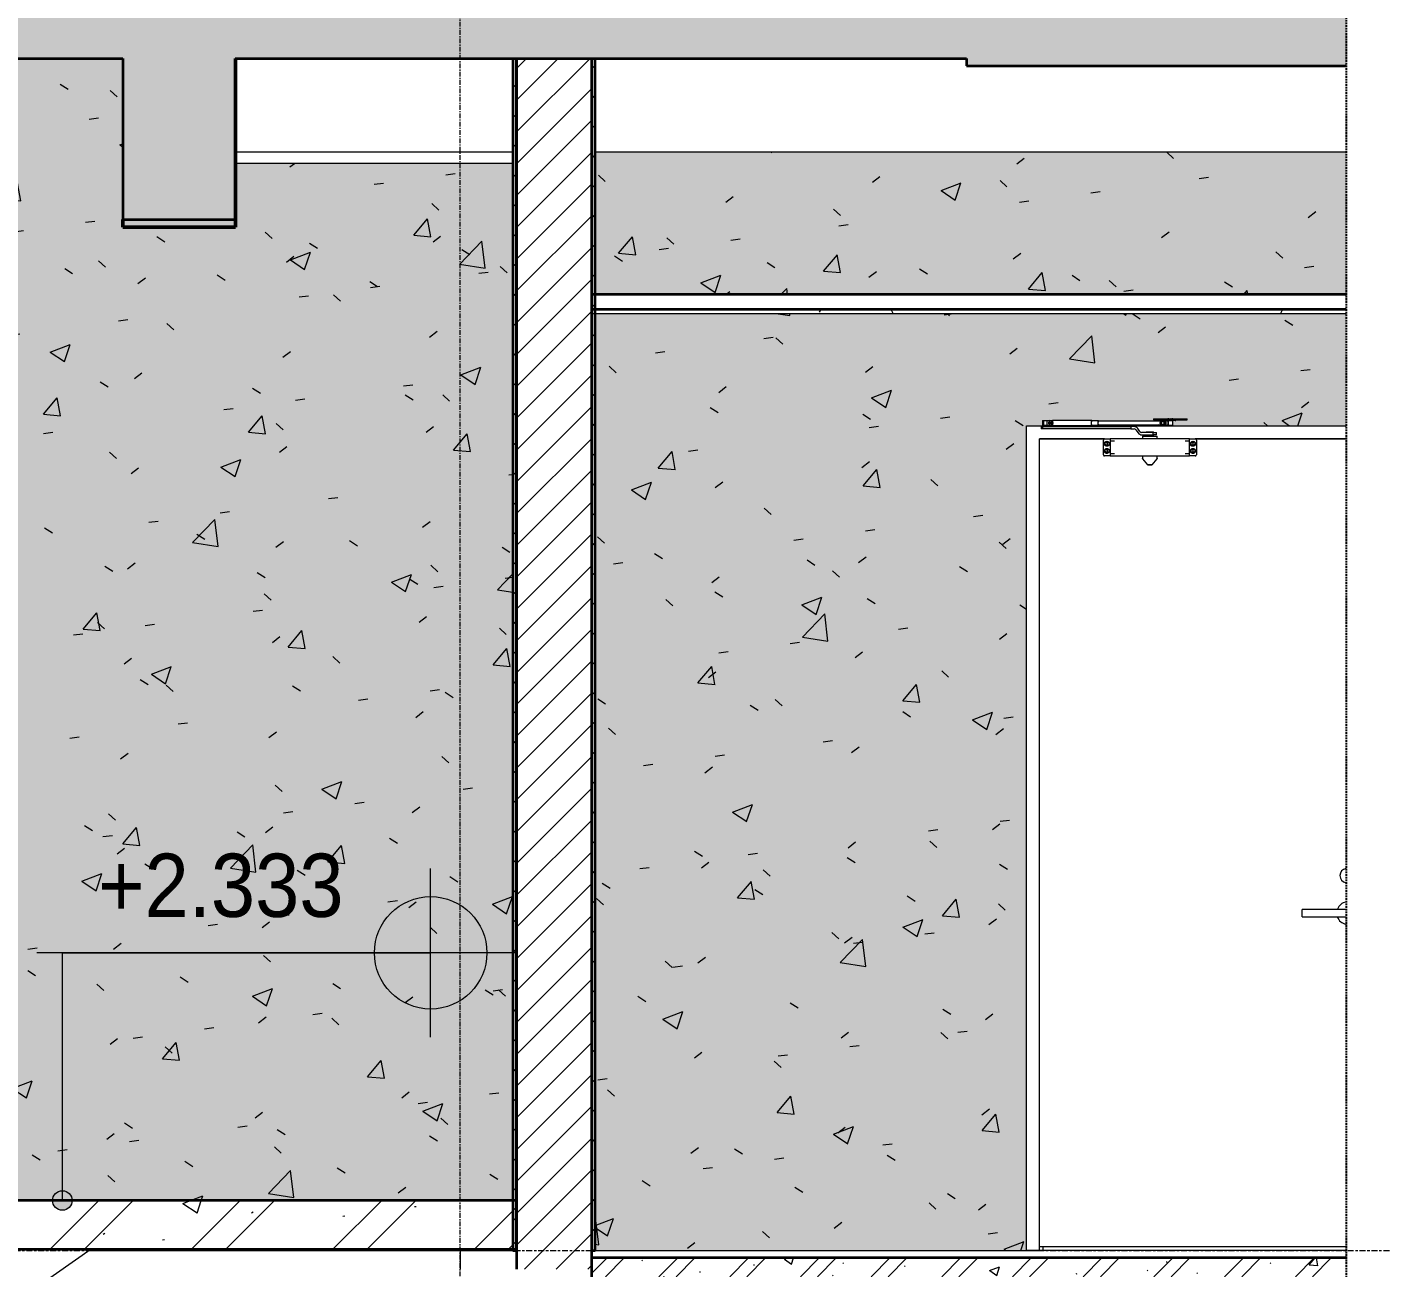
# Model space of a CAD drawing. Header units: millimetres. Extents: x -38913 to 20524, y -4975 to 129755.
# Drawn here: x 11633 to 15244, y 2153 to 5464 of the extents above; entities that cross this region are included whole.
import ezdxf

# ---------------------------------------------------------------- set-up
doc = ezdxf.new("R2010")
doc.units = ezdxf.units.MM
for name, pattern in [('Centre', [31.75, 6.35, -4.7625, 15.875, -4.7625]), ('Grid Line', [22.225, 12.7, -3.175, 3.175, -3.175]), ('Hidden', [7.14375, 4.7625, -2.38125])]:
    doc.linetypes.add(name, pattern=pattern)
for name, color, linetype, lineweight in [('0-3', 10, 'Continuous', 5), ('A-CLNG-1', 7, 'Continuous', 35), ('A-CLNG-FNSH-1', 250, 'Continuous', 18), ('A-CLNG-PATT-1', 13, 'Continuous', 18), ('A-DETL-GENF', 92, 'Continuous', 18), ('A-DETL-GENF-2', 254, 'Continuous', 18), ('A-DETL-GENF-3', 92, 'Hidden', 25), ('A-DETL-MEDM', 33, 'Continuous', 35), ('A-DOOR', 31, 'Continuous', 18), ('A-DOOR-FRAM-1', 31, 'Continuous', 18), ('A-FLOR-FNSH-1', 7, 'Continuous', 35), ('A-FLOR-LEVL-2', 51, 'Centre', 9), ('A-FLOR-PATT-2', 8, 'Continuous', 18), ('A-WALL', 113, 'Continuous', 18), ('A-WALL-2', 7, 'Continuous', 35), ('A-WALL-PATT-1', 111, 'Continuous', 18), ('G-ANNO-DIMS', 111, 'Continuous', 9), ('I-WALL', 2, 'Continuous', 18), ('S-BEAM-1', 43, 'Continuous', 5), ('S-BEAM-2', 10, 'Continuous', 50), ('S-BEAM-3', 250, 'Continuous', 18), ('S-GRID-1', 1, 'Grid Line', 9), ('S-STRS', 31, 'Continuous', 18), ('S-STRS-1', 253, 'Continuous', 18), ('S-STRS-2', 31, 'Continuous', 35)]:
    doc.layers.add(name, color=color, linetype=linetype, lineweight=lineweight)
doc.styles.add('Arial_5', font='arial.ttf', dxfattribs={"width": 0.9, "height": 168.75})
pattern_1 = [(50, (10760.67, 15225), (546.553, -47.817), [57.15, -628.65]), (355, (10760.67, 15225), (-105.728, 573.17), [45.72, -502.92]), (100.451, (10806.2, 15221), (440.828, 525.35), [48.57, -534.27]), (46.184, (10760.7, 15377.4), (813.237, -126.128), [85.725, -942.975]), (96.636, (10828.4, 15366.9), (712.207, 742.283), [72.855, -801.405]), (351.184, (10760.7, 15377.4), (712.215, 742.276), [68.58, -754.38]), (21, (10836.87, 15339.3), (454.843, -306.796), [57.15, -628.65]), (326, (10836.87, 15339.3), (185.406, 552.564), [45.72, -502.92]), (71.451, (10874.77, 15313.73), (640.251, 245.764), [48.57, -534.27]), (37.5, (10760.67, 15225), (9.2664, 253.665), [5.029, -491.795, 5.029, -505.511, -504.825]), (37.5, (10760.67, 15225), (9.2664, 253.665), [-1007.364, 5.029, -499.796]), (7.5, (10760.67, 15225), (200.4594, 300.5414), [5.029, -286.055, 5.029, -480.365, -192.405]), (7.5, (10760.67, 15225), (200.4594, 300.5414), [-776.478, 5.029, -187.376]), (327.5, (10590.74, 15225), (406.7728, -17.1864), [5.029, -185.471, 5.029, -589.331, -788.67]), (327.5, (10590.74, 15225), (406.7728, -17.1864), [-784.86, 5.029, -783.641]), (317.5, (10514.54, 15225), (444.388, 76.2803), [5.029, -242.621, 5.029, -389.687, -560.07]), (317.5, (10514.54, 15225), (444.388, 76.2803), [-642.366, 5.029, -555.041]), (45, (10760.67, 15225), (-188.5854, 188.5854), []), (45, (10760.67, 15510.75), (-188.5854, 188.5854), [])]
pattern_2 = [(45, (10760.67, 15225), (-39.77476, 39.77476), [])]
pattern_3 = [(50, (10760.67, 15225), (546.553, -47.817), [57.15, -628.65]), (355, (10760.67, 15225), (-105.728, 573.17), [45.72, -502.92]), (100.451, (10806.2, 15221), (440.828, 525.35), [48.57, -534.27]), (46.184, (10760.7, 15377.4), (813.237, -126.13), [85.725, -942.975]), (96.636, (10828.4, 15366.9), (712.207, 742.283), [72.855, -801.405]), (351.184, (10760.7, 15377.4), (712.215, 742.276), [68.58, -754.38]), (21, (10836.87, 15339.3), (454.843, -306.796), [57.15, -628.65]), (326, (10836.87, 15339.3), (185.406, 552.564), [45.72, -502.92]), (71.451, (10874.77, 15313.73), (640.251, 245.764), [48.57, -534.27]), (37.5, (10760.67, 15225), (9.2664, 253.665), [25.146, -471.678, 25.146, -485.394, -504.825]), (37.5, (10760.67, 15225), (9.2664, 253.665), [-1007.364, 25.146, -479.679]), (7.5, (10760.67, 15225), (200.4594, 300.5414), [25.146, -265.938, 25.146, -460.248, -192.405]), (7.5, (10760.67, 15225), (200.4594, 300.5414), [-776.478, 25.146, -167.259]), (327.5, (10590.74, 15225), (406.7728, -17.1864), [25.146, -165.354, 25.146, -569.214, -788.67]), (327.5, (10590.74, 15225), (406.7728, -17.1864), [-784.86, 25.146, -763.524]), (317.5, (10514.54, 15225), (444.388, 76.28), [25.146, -222.504, 25.146, -369.57, -560.07]), (317.5, (10514.54, 15225), (444.388, 76.28), [-642.366, 25.146, -534.924])]
pattern_4 = [(37.5, (10760.67, 15225), (-2.40047, 73.41204), [2.515, -55.397, 2.515, -62.255, -61.912]), (37.5, (10760.67, 15225), (-2.40047, 73.41204), [-122.682, 2.515, -59.398]), (7.5, (10760.67, 15225), (67.42816, 107.524), [2.515, -28.727, 2.515, -49.682, -20.002]), (7.5, (10760.67, 15225), (67.42816, 107.524), [-83.439, 2.515, -17.488]), (327.5, (10713.805, 15225), (118.6493, 0.21553), [2.515, -16.535, 2.515, -66.065, -89.535]), (327.5, (10713.805, 15225), (118.6493, 0.21553), [-87.63, 2.515, -87.02]), (317.5, (10713.81, 15225), (114.5339, 33.4393), [2.515, -7.01, 2.515, -42.443, -51.435]), (317.5, (10713.81, 15225), (114.5339, 33.4393), [-54.483, 2.515, -48.92])]

# ---------------------------------------------------------------- blocks, each defined once
blk = doc.blocks.new('NCV_TKTC_KET CAU_rvt-6-TKCS_THANG BỘ TB4 - MẶT CẮT')
at = {"layer": 'S-BEAM-1'}
blk.add_hatch(color=256, dxfattribs=at).paths.add_polyline_path([(-122952.5, 4930), (-122652.5, 4930), (-122652.6, 4950), (-122952.5, 4950)])
at = {"layer": 'S-BEAM-2'}
for p, q in [((-122652.5, 4930), (-122652.5, 5380)), ((-122952.5, 4950), (-122952.5, 4930)), ((-122952.5, 4930), (-122652.5, 4930))]:
    blk.add_line(p, q, dxfattribs=at)
at = {"layer": 'S-BEAM-3'}
for p, q in [((-121912.6, 5130), (-122652.5, 5130)), ((-119690.1, 5130), (-121692.6, 5130)), ((-121912.6, 5100), (-122652.5, 5100))]:
    blk.add_line(p, q, dxfattribs=at)
blk = doc.blocks.new('FD_02 - FD_03 - FD_03-KY THUAT-900x2200mm-801878-TKCS_THANG BỘ TB4 - MẶT CẮT')
at = {"layer": 'A-DOOR'}
for p, q in [((-120499.7, 4414), (-120499.7, 4401)), ((-120499.7, 4414), (-120487.6, 4414)), ((-120497.2, 4414), (-120497.2, 4398)), ((-120487.6, 4414), (-120480.5, 4414)), ((-120487.6, 4401), (-120487.6, 4414)), ((-120480.5, 4414), (-120473.6, 4414)), ((-120473.6, 4401), (-120473.6, 4414)), ((-120473.6, 4413.6), (-120473.6, 4401.4)), ((-120473.6, 4401.4), (-120473.6, 4413.6)), ((-120368.1, 4414.5), (-120472.8, 4414.5)), ((-120350.7, 4413.5), (-120368.1, 4413.5)), ((-120164.3, 4412.5), (-120350.7, 4412.5)), ((-120203.7, 4418.5), (-120203.7, 4415.5)), ((-120203.7, 4418.5), (-120203.3, 4418.5)), ((-120203.7, 4415.5), (-120203.3, 4415.5)), ((-120203.3, 4418.5), (-120184.1, 4418.5)), ((-120203.3, 4415.5), (-120184.1, 4415.5)), ((-120184.1, 4418.5), (-120183.8, 4418.5)), ((-120184.1, 4415.5), (-120183.8, 4415.5)), ((-120183.7, 4418.5), (-120178.5, 4418.5)), ((-120183.7, 4415.5), (-120178.5, 4415.5)), ((-120182.8, 4411.5), (-120175.9, 4411.5)), ((-120182.8, 4411.5), (-120182.8, 4403.5)), ((-120178.5, 4418.5), (-120177.4, 4418.5)), ((-120178.5, 4415.5), (-120177.4, 4415.5)), ((-120177.4, 4418.5), (-120160.9, 4418.5)), ((-120177.4, 4415.5), (-120160.9, 4415.5)), ((-120173.7, 4415.5), (-120173.7, 4414.5)), ((-120173.7, 4414.5), (-120171.7, 4414.5)), ((-120171.7, 4414.5), (-120173.7, 4414.5)), ((-120169.7, 4414.5), (-120171.7, 4414.5)), ((-120169.7, 4414.5), (-120164, 4414.5)), ((-120165.2, 4414.5), (-120165.2, 4400.5)), ((-120164.7, 4420.3), (-120164.7, 4418.5)), ((-120164, 4414.5), (-120152.5, 4414.5)), ((-120164, 4400.5), (-120164, 4414.5)), ((-120163.7, 4415.5), (-120163.7, 4414.5)), ((-120160.9, 4418.5), (-120156.6, 4418.5)), ((-120160.9, 4415.5), (-120156.6, 4415.5)), ((-120158.7, 4420.3), (-120158.7, 4420.3)), ((-120158.7, 4420.3), (-120158.7, 4420.3)), ((-120156.6, 4418.5), (-120140.1, 4418.5)), ((-120156.6, 4415.5), (-120140.1, 4415.5)), ((-120153.7, 4414.5), (-120153.7, 4415.5)), ((-120152.7, 4418.5), (-120152.7, 4420.3)), ((-120145.7, 4414.5), (-120152.5, 4414.5)), ((-120152.5, 4414.5), (-120152.3, 4414.5)), ((-120152.3, 4400.5), (-120152.3, 4414.5)), ((-120145.7, 4414.5), (-120143.7, 4414.5)), ((-120143.7, 4414.5), (-120145.7, 4414.5)), ((-120143.7, 4414.5), (-120143.7, 4415.5)), ((-120140.1, 4418.5), (-120139, 4418.5)), ((-120140.1, 4415.5), (-120139, 4415.5)), ((-120139, 4418.5), (-120133.8, 4418.5)), ((-120139, 4415.5), (-120133.8, 4415.5)), ((-120133.7, 4418.5), (-120133.4, 4418.5)), ((-120133.7, 4415.5), (-120133.4, 4415.5)), ((-120133.4, 4418.5), (-120114.2, 4418.5)), ((-120133.4, 4415.5), (-120114.2, 4415.5)), ((-120114.2, 4418.5), (-120113.7, 4418.5)), ((-120114.2, 4415.5), (-120113.7, 4415.5)), ((-120113.7, 4415.5), (-120113.7, 4418.5)), ((-120503.7, 4398), (-120503.7, 4392)), ((-120503.7, 4398), (-120499.2, 4398)), ((-120499.2, 4392), (-120503.7, 4392)), ((-120487.6, 4401), (-120499.7, 4401)), ((-120499.2, 4398), (-120263.7, 4398)), ((-120499.2, 4392), (-120499.2, 4398)), ((-120263.7, 4392), (-120499.2, 4392)), ((-120496, 4401), (-120496, 4398)), ((-120480.5, 4401), (-120487.6, 4401)), ((-120487.4, 4398), (-120487.4, 4401.2)), ((-120486.2, 4398), (-120486.2, 4401)), ((-120473.6, 4401), (-120480.5, 4401)), ((-120472.8, 4400.5), (-120368.1, 4400.5)), ((-120368.1, 4401.5), (-120350.7, 4401.5)), ((-120350.7, 4402.5), (-120164.3, 4402.5)), ((-120255.3, 4398), (-120263.7, 4398)), ((-120263.7, 4398), (-120263.7, 4392)), ((-120263.7, 4392), (-120255.3, 4392)), ((-120255.3, 4398), (-120255.3, 4398)), ((-120250.4, 4389.4), (-120244.6, 4381.1)), ((-120239.7, 4384.6), (-120245.5, 4392.9)), ((-120204.4, 4382), (-120234.8, 4382)), ((-120234.8, 4376), (-120204.4, 4376)), ((-120232.9, 4372), (-120232.9, 4365)), ((-120232.9, 4372), (-120194.5, 4372)), ((-120223.4, 4384), (-120220.7, 4384)), ((-120223.4, 4384), (-120223.4, 4382)), ((-120223.4, 4376), (-120223.4, 4374)), ((-120222.1, 4374), (-120223.4, 4374)), ((-120222.4, 4374), (-120222.4, 4372)), ((-120221.2, 4374), (-120222.1, 4374)), ((-120222.1, 4374), (-120221.2, 4374)), ((-120220.7, 4374), (-120222.1, 4374)), ((-120220.7, 4384), (-120210.7, 4384)), ((-120220.7, 4382), (-120220.7, 4384)), ((-120220.7, 4374), (-120220.7, 4376)), ((-120215.7, 4374), (-120220.7, 4374)), ((-120210.7, 4374), (-120215.7, 4374)), ((-120210.7, 4384), (-120203.3, 4384)), ((-120210.7, 4382), (-120210.7, 4384)), ((-120210.7, 4374), (-120210.7, 4376)), ((-120207, 4374), (-120210.7, 4374)), ((-120203.3, 4374), (-120207, 4374)), ((-120204.4, 4376), (-120204.4, 4382)), ((-120204.4, 4382), (-120195.9, 4382)), ((-120195.9, 4376), (-120204.4, 4376)), ((-120204.4, 4372), (-120204.4, 4374)), ((-120203.3, 4382), (-120203.3, 4384)), ((-120203.3, 4374), (-120203.3, 4376)), ((-120195.9, 4376), (-120195.9, 4382)), ((-120194.5, 4372), (-120193.8, 4372)), ((-120193.8, 4365), (-120193.8, 4372)), ((-120175.9, 4403.5), (-120182.8, 4403.5)), ((-120164, 4400.5), (-120169.7, 4400.5)), ((-120152.5, 4400.5), (-120164, 4400.5)), ((-120152.3, 4400.5), (-120152.5, 4400.5)), ((-120334.4, 4365), (-120507.6, 4365)), ((-120507.6, 2210), (-120507.6, 4365)), ((-120337.4, 4323), (-120337.4, 4362)), ((-120334.4, 4365), (-120322.1, 4365)), ((-120322.1, 4365), (-120319.5, 4365)), ((-120107.4, 4365), (-120319.4, 4365)), ((-120319.4, 4365), (-120319.4, 4364.7)), ((-120319.4, 4364.7), (-120319.4, 4356.1)), ((-120307.4, 4359), (-120319.4, 4359)), ((-120319.4, 4356.1), (-120319.4, 4354.3)), ((-120319.4, 4354.3), (-120319.4, 4330.7)), ((-120107.4, 4359), (-120119.4, 4359)), ((-120107.4, 4364.7), (-120107.4, 4365)), ((-120107.4, 4356.1), (-120107.4, 4364.7)), ((-120107.4, 4354.3), (-120107.4, 4356.1)), ((-120107.4, 4330.7), (-120107.4, 4354.3)), ((-120107.3, 4365), (-120104.6, 4365)), ((-120104.6, 4365), (-120092.4, 4365)), ((-119690.1, 4365), (-120092.4, 4365)), ((-120089.4, 4362), (-120089.4, 4323)), ((-120322.1, 4320), (-120334.4, 4320)), ((-120319.5, 4320), (-120322.1, 4320)), ((-120319.4, 4330.7), (-120319.4, 4328.9)), ((-120319.4, 4328.9), (-120319.4, 4320.3)), ((-120319.4, 4326), (-120307.4, 4326)), ((-120319.4, 4320.3), (-120319.4, 4320)), ((-120319.4, 4320), (-120107.4, 4320)), ((-120232.9, 4320), (-120232.9, 4312.4)), ((-120232.6, 4311.7), (-120219.6, 4296.3)), ((-120207.1, 4296.3), (-120194.1, 4311.7)), ((-120193.9, 4312.4), (-120193.9, 4320)), ((-120119.4, 4326), (-120107.4, 4326)), ((-120107.4, 4328.9), (-120107.4, 4330.7)), ((-120107.4, 4320.3), (-120107.4, 4328.9)), ((-120107.4, 4320), (-120107.4, 4320.3)), ((-120104.6, 4320), (-120107.3, 4320)), ((-120092.4, 4320), (-120104.6, 4320)), ((-120213.4, 4296), (-120213.4, 4296)), ((-120213.4, 4296), (-120213.4, 4296)), ((-119702.6, 3110), (-119807.6, 3110)), ((-119807.6, 3100), (-119807.6, 3110)), ((-119807.6, 3090), (-119807.6, 3100)), ((-119807.6, 3090), (-119702.6, 3090)), ((-119690.1, 2210), (-120507.6, 2210))]:
    blk.add_line(p, q, dxfattribs=at)
at = {"layer": 'A-DOOR', "flags": 128}
for points in [[(-120186.1, 4407.5), (-120186, 4408.3), (-120185.7, 4409), (-120185.2, 4409.7), (-120184.6, 4410.4), (-120183.8, 4411), (-120182.8, 4411.5)], [(-120182.8, 4403.5), (-120183.8, 4404), (-120184.6, 4404.6), (-120185.2, 4405.3), (-120185.7, 4406), (-120186, 4406.7), (-120186.1, 4407.5)], [(-120334.4, 4365), (-120335, 4364.9), (-120335.7, 4364.7), (-120336.2, 4364.3), (-120336.7, 4363.9), (-120337.1, 4363.3), (-120337.3, 4362.7), (-120337.4, 4362)], [(-120089.4, 4362), (-120089.4, 4362.7), (-120089.7, 4363.3), (-120090, 4363.9), (-120090.5, 4364.3), (-120091.1, 4364.7), (-120091.7, 4364.9), (-120092.4, 4365)], [(-120337.4, 4323), (-120337.3, 4322.3), (-120337.1, 4321.7), (-120336.7, 4321.1), (-120336.2, 4320.7), (-120335.7, 4320.3), (-120335, 4320.1), (-120334.4, 4320)], [(-120232.6, 4311.7), (-120232.6, 4311.7), (-120232.7, 4311.8), (-120232.7, 4311.8), (-120232.7, 4311.8), (-120232.7, 4311.9), (-120232.8, 4311.9), (-120232.8, 4312), (-120232.8, 4312), (-120232.8, 4312), (-120232.8, 4312.1), (-120232.8, 4312.1), (-120232.8, 4312.2), (-120232.9, 4312.2), (-120232.9, 4312.3), (-120232.9, 4312.3), (-120232.9, 4312.3), (-120232.9, 4312.4), (-120232.9, 4312.4)], [(-120193.9, 4312.4), (-120193.9, 4312.4), (-120193.9, 4312.3), (-120193.9, 4312.3), (-120193.9, 4312.2), (-120193.9, 4312.2), (-120193.9, 4312.1), (-120193.9, 4312.1), (-120193.9, 4312.1), (-120193.9, 4312), (-120194, 4312), (-120194, 4311.9), (-120194, 4311.9), (-120194, 4311.9), (-120194, 4311.8), (-120194.1, 4311.8), (-120194.1, 4311.7), (-120194.1, 4311.7), (-120194.1, 4311.7)], [(-120092.4, 4320), (-120091.7, 4320.1), (-120091.1, 4320.3), (-120090.5, 4320.7), (-120090, 4321.1), (-120089.7, 4321.7), (-120089.4, 4322.3), (-120089.4, 4323)], [(-120218.9, 4296), (-120219, 4296), (-120219, 4296), (-120219.1, 4296), (-120219.1, 4296), (-120219.1, 4296), (-120219.2, 4296), (-120219.2, 4296), (-120219.2, 4296), (-120219.3, 4296.1), (-120219.3, 4296.1), (-120219.3, 4296.1), (-120219.4, 4296.1), (-120219.4, 4296.1), (-120219.4, 4296.1), (-120219.5, 4296.2), (-120219.5, 4296.2), (-120219.5, 4296.2), (-120219.6, 4296.2), (-120219.6, 4296.3), (-120219.6, 4296.3), (-120219.6, 4296.3), (-120219.6, 4296.3)], [(-120213.4, 4296), (-120213.6, 4296), (-120213.8, 4296), (-120214, 4296), (-120214.3, 4296), (-120214.5, 4296), (-120214.7, 4296), (-120214.9, 4296), (-120215.1, 4296), (-120215.3, 4296), (-120215.5, 4296), (-120215.7, 4296), (-120215.9, 4296), (-120216.1, 4296), (-120216.3, 4296), (-120216.5, 4296), (-120216.7, 4296), (-120216.9, 4296), (-120217, 4296), (-120217.2, 4296), (-120217.4, 4296), (-120217.5, 4296), (-120217.7, 4296), (-120217.8, 4296), (-120217.9, 4296), (-120218.1, 4296), (-120218.2, 4296), (-120218.3, 4296), (-120218.4, 4296), (-120218.5, 4296), (-120218.6, 4296), (-120218.6, 4296), (-120218.7, 4296), (-120218.8, 4296), (-120218.8, 4296), (-120218.9, 4296), (-120218.9, 4296), (-120218.9, 4296), (-120218.9, 4296), (-120218.9, 4296)], [(-120218.9, 4296), (-120218.9, 4296), (-120218.9, 4296), (-120218.9, 4296), (-120218.9, 4296), (-120218.8, 4296), (-120218.8, 4296), (-120218.7, 4296), (-120218.7, 4296), (-120218.6, 4296), (-120218.5, 4296), (-120218.4, 4296), (-120218.3, 4296), (-120218.2, 4296), (-120218.1, 4296), (-120218, 4296), (-120217.8, 4296), (-120217.7, 4296), (-120217.6, 4296), (-120217.4, 4296), (-120217.3, 4296), (-120217.1, 4296), (-120216.9, 4296), (-120216.8, 4296), (-120216.6, 4296), (-120216.4, 4296), (-120216.2, 4296), (-120216, 4296), (-120215.8, 4296), (-120215.6, 4296), (-120215.4, 4296), (-120215.2, 4296), (-120215, 4296), (-120214.8, 4296), (-120214.5, 4296), (-120214.3, 4296), (-120214.1, 4296), (-120213.9, 4296), (-120213.7, 4296), (-120213.4, 4296), (-120213.4, 4296)], [(-120213.4, 4296), (-120213.2, 4296), (-120212.9, 4296), (-120212.7, 4296), (-120212.5, 4296), (-120212.3, 4296), (-120212, 4296), (-120211.8, 4296), (-120211.6, 4296), (-120211.4, 4296), (-120211.2, 4296), (-120211, 4296), (-120210.8, 4296), (-120210.6, 4296), (-120210.4, 4296), (-120210.2, 4296), (-120210, 4296), (-120209.9, 4296), (-120209.7, 4296), (-120209.5, 4296), (-120209.4, 4296), (-120209.2, 4296), (-120209.1, 4296), (-120208.9, 4296), (-120208.8, 4296), (-120208.7, 4296), (-120208.6, 4296), (-120208.5, 4296), (-120208.4, 4296), (-120208.3, 4296), (-120208.2, 4296), (-120208.1, 4296), (-120208, 4296), (-120208, 4296), (-120207.9, 4296), (-120207.9, 4296), (-120207.8, 4296), (-120207.8, 4296), (-120207.8, 4296), (-120207.8, 4296)], [(-120207.8, 4296), (-120207.8, 4296), (-120207.8, 4296), (-120207.8, 4296), (-120207.9, 4296), (-120207.9, 4296), (-120208, 4296), (-120208, 4296), (-120208.1, 4296), (-120208.2, 4296), (-120208.2, 4296), (-120208.3, 4296), (-120208.4, 4296), (-120208.5, 4296), (-120208.7, 4296), (-120208.8, 4296), (-120208.9, 4296), (-120209, 4296), (-120209.2, 4296), (-120209.3, 4296), (-120209.5, 4296), (-120209.7, 4296), (-120209.8, 4296), (-120210, 4296), (-120210.2, 4296), (-120210.4, 4296), (-120210.6, 4296), (-120210.7, 4296), (-120210.9, 4296), (-120211.1, 4296), (-120211.4, 4296), (-120211.6, 4296), (-120211.8, 4296), (-120212, 4296), (-120212.2, 4296), (-120212.4, 4296), (-120212.6, 4296), (-120212.9, 4296), (-120213.1, 4296), (-120213.3, 4296), (-120213.4, 4296)], [(-120207.1, 4296.3), (-120207.1, 4296.3), (-120207.1, 4296.3), (-120207.2, 4296.2), (-120207.2, 4296.2), (-120207.2, 4296.2), (-120207.3, 4296.2), (-120207.3, 4296.2), (-120207.3, 4296.1), (-120207.4, 4296.1), (-120207.4, 4296.1), (-120207.4, 4296.1), (-120207.5, 4296.1), (-120207.5, 4296.1), (-120207.5, 4296), (-120207.6, 4296), (-120207.6, 4296), (-120207.6, 4296), (-120207.7, 4296), (-120207.7, 4296), (-120207.7, 4296), (-120207.8, 4296), (-120207.8, 4296)], [(-119690.2, 3110), (-119690.5, 3110), (-119690.9, 3110), (-119691.3, 3110), (-119691.7, 3110), (-119692.1, 3110), (-119692.6, 3110), (-119693, 3110), (-119693.5, 3110), (-119694, 3110), (-119694.5, 3110), (-119695, 3110), (-119695.5, 3110), (-119696, 3110), (-119696.6, 3110), (-119697.1, 3110), (-119697.7, 3110), (-119698.3, 3110), (-119698.8, 3110), (-119699.4, 3110), (-119700, 3110), (-119700.6, 3110), (-119701.2, 3110), (-119701.8, 3110), (-119702.4, 3110), (-119702.6, 3110)], [(-119702.6, 3090), (-119702, 3090), (-119701.4, 3090), (-119700.8, 3090), (-119700.2, 3090), (-119699.6, 3090), (-119699, 3090), (-119698.4, 3090), (-119697.8, 3090), (-119697.3, 3090), (-119696.7, 3090), (-119696.2, 3090), (-119695.6, 3090), (-119695.1, 3090), (-119694.6, 3090), (-119694.1, 3090), (-119693.6, 3090), (-119693.1, 3090), (-119692.7, 3090), (-119692.2, 3090), (-119691.8, 3090), (-119691.4, 3090), (-119691, 3090), (-119690.6, 3090), (-119690.3, 3090), (-119689.9, 3090)]]:
    blk.add_lwpolyline(points, dxfattribs=at)
at = {"layer": 'A-DOOR'}
for centre, radius, start, end in [((-120328.4, 4352), 3.5, 0, 180), ((-120328.4, 4352), 3.5, 180, 0), ((-120328.4, 4333), 3.5, 0, 180), ((-120098.4, 4352), 3.5, 0, 180), ((-120098.4, 4352), 3.5, 180, 0), ((-120098.4, 4333), 3.5, 0, 180), ((-120328.4, 4333), 3.5, 180, 0), ((-120098.4, 4333), 3.5, 180, 0), ((-119687.6, 3200), 19, 97.7472, 180), ((-119687.6, 3200), 19, 180, 262.2528), ((-119685.1, 3100), 30, 99.7362, 159.4112), ((-119685.1, 3100), 30, 199.5633, 260.2638)]:
    blk.add_arc(centre, radius, start, end, dxfattribs=at)
for centre, major_axis, ratio, start_param, end_param in [((-120481.7, 4407.5), (0, 2.5), 0.965835, 4.712389, 7.853982), ((-120481.7, 4407.5), (0, 2.5), 0.965835, 1.570796, 4.712389), ((-120481.2, 4407.5), (0, 2.5), 0.965835, 0, 1.570796), ((-120481.2, 4407.5), (0, 2.5), 0.965835, 1.570796, 3.141593), ((-120481.1, 4407.5), (0, 2.5), 0.965835, 0, 1.570796), ((-120481.1, 4407.5), (0, 2.5), 0.965835, 1.570796, 3.141593), ((-120479.3, 4407.5), (0, 2.5), 0.965835, 0.523599, 1.570796), ((-120479.4, 4407.5), (0, 2.5), 0.965835, 0.523599, 1.570796), ((-120479.3, 4407.5), (0, 2.5), 0.965835, 1.570796, 2.617994), ((-120479.4, 4407.5), (0, 2.5), 0.965835, 1.570796, 2.617994), ((-120478.8, 4407.5), (0, 2.5), 0.965835, 0.523599, 1.570796), ((-120478.8, 4407.5), (0, 2.5), 0.965835, 1.570796, 2.617994), ((-120482.3, 4407.5), (0, 6.79), 0.965835, 4.712389, 5.992125), ((-120482.3, 4407.5), (0, 6.79), 0.965835, 3.432653, 4.712389), ((-120481.8, 4407.5), (0, 6.79), 0.965835, 5.48023, 5.992125), ((-120481.2, 4407.5), (0, 2.5), 0.965835, 4.712389, 4.974188), ((-120481.1, 4407.5), (0, 2.5), 0.965835, 4.712389, 4.974188), ((-120481.2, 4407.5), (0, 2.5), 0.965835, 4.45059, 4.712389), ((-120481.1, 4407.5), (0, 2.5), 0.965835, 4.45059, 4.712389), ((-120481.8, 4407.5), (0, 6.79), 0.965835, 4.712389, 5.360388), ((-120481.8, 4407.5), (0, 6.79), 0.965835, 4.06439, 4.712389), ((-120472.8, 4407.5), (0, 7), 0.259156, 0, 0.50718), ((-120368.1, 4407.5), (0, 7), 0.259156, 5.759587, 7.853982), ((-120368.1, 4407.5), (0, 7), 0.259156, 1.570796, 3.665191), ((-120368.1, 4407.5), (0, 6), 0.259156, 0, 1.570796), ((-120368.1, 4407.5), (0, 6), 0.259156, 1.570796, 3.141593), ((-120350.7, 4407.5), (0, 6), 0.259156, 5.759587, 7.853982), ((-120350.7, 4407.5), (0, 6), 0.259156, 1.570796, 3.665191), ((-120350.7, 4407.5), (0, 5), 0.259156, 0, 1.570796), ((-120350.7, 4407.5), (0, 5), 0.259156, 1.570796, 3.141593), ((-120169.7, 4407.5), (0, 7), 0.965835, 0, 1.570796), ((-120169.7, 4407.5), (0, 7), 0.965835, 1.570796, 3.141593), ((-120171.9, 4407.5), (0, 2.5), 0.965835, 4.712389, 7.853982), ((-120171.9, 4407.5), (0, 2.5), 0.965835, 1.570796, 4.712389), ((-120171.4, 4407.5), (0, 2.5), 0.965835, 0, 1.570796), ((-120171.4, 4407.5), (0, 2.5), 0.965835, 0, 1.570796), ((-120171.4, 4407.5), (0, 2.5), 0.965835, 1.570796, 3.141593), ((-120171.4, 4407.5), (0, 2.5), 0.965835, 1.570796, 3.141593), ((-120169.8, 4407.5), (0, 2.5), 0.965835, 0.523599, 1.570796), ((-120169.8, 4407.5), (0, 2.5), 0.965835, 0.523599, 1.570796), ((-120169.8, 4407.5), (0, 2.5), 0.965835, 1.570796, 2.617994), ((-120169.8, 4407.5), (0, 2.5), 0.965835, 1.570796, 2.617994), ((-120169.3, 4407.5), (0, 2.5), 0.965835, 0.523599, 1.570796), ((-120169.3, 4407.5), (0, 2.5), 0.965835, 1.570796, 2.617994), ((-120171.4, 4407.5), (0, 2.5), 0.965835, 5.759587, 6.021386), ((-120171.4, 4407.5), (0, 2.5), 0.965835, 5.759587, 6.021386), ((-120481.8, 4407.5), (0, 6.79), 0.965835, 3.432653, 3.944548), ((-120472.8, 4407.5), (0, 7), 0.259156, 2.634413, 3.141593), ((-120255.3, 4386), (0, 12), 1, 5.323254, 6.283185), ((-120255.3, 4386), (0, 6), 1, 5.323254, 6.283185), ((-120234.8, 4388), (0, 12), 1, 2.181662, 3.141593), ((-120234.8, 4388), (0, 6), 1, 2.181662, 3.141593), ((-120171.4, 4407.5), (0, 2.5), 0.965835, 3.403392, 3.665191), ((-120171.4, 4407.5), (0, 2.5), 0.965835, 3.403392, 3.665191)]:
    blk.add_ellipse(centre, major_axis=major_axis, ratio=ratio, start_param=start_param, end_param=end_param, dxfattribs=at)
for points, knots in [([(-120473.6, 4413.6), (-120473.6, 4413.5), (-120473.6, 4413.2), (-120473.6, 4412.8), (-120473.5, 4412.5), (-120473.4, 4412.3), (-120473.4, 4412), (-120473.3, 4411.8), (-120473.3, 4411.7), (-120473.2, 4411.5), (-120473.2, 4411.3), (-120473.1, 4411.1), (-120473, 4410.8), (-120473, 4410.6), (-120472.9, 4410.4), (-120472.9, 4410.3), (-120472.8, 4410), (-120472.8, 4409.8), (-120472.7, 4409.4), (-120472.6, 4409), (-120472.6, 4408.7), (-120472.6, 4408.2), (-120472.5, 4407.8), (-120472.5, 4407.5)], [0, 0, 0, 0, 0.1, 0.2, 0.25, 0.3, 0.35, 0.375, 0.4, 0.425, 0.45, 0.5, 0.55, 0.575, 0.6, 0.625, 0.65, 0.7, 0.75, 0.8, 0.85, 0.9, 1, 1, 1, 1]), ([(-120472.5, 4407.5), (-120472.5, 4407.2), (-120472.6, 4406.8), (-120472.6, 4406.3), (-120472.6, 4406), (-120472.7, 4405.6), (-120472.8, 4405.2), (-120472.8, 4405), (-120472.9, 4404.7), (-120472.9, 4404.6), (-120473, 4404.4), (-120473, 4404.2), (-120473.1, 4403.9), (-120473.2, 4403.7), (-120473.2, 4403.5), (-120473.3, 4403.3), (-120473.3, 4403.2), (-120473.4, 4403), (-120473.4, 4402.7), (-120473.5, 4402.5), (-120473.6, 4402.2), (-120473.6, 4401.8), (-120473.6, 4401.5), (-120473.6, 4401.4)], [0, 0, 0, 0, 0.1, 0.15, 0.2, 0.25, 0.3, 0.35, 0.375, 0.4, 0.425, 0.45, 0.5, 0.55, 0.575, 0.6, 0.625, 0.65, 0.7, 0.75, 0.8, 0.9, 1, 1, 1, 1]), ([(-120334.7, 4352), (-120334.7, 4353.2), (-120334.2, 4355), (-120332.7, 4356.9), (-120331.3, 4357.9), (-120329.6, 4358.5), (-120327.8, 4358.7), (-120326, 4358.4), (-120324.4, 4357.6), (-120323, 4356.4), (-120322.4, 4355.4), (-120322.1, 4354.9)], [0, 0, 0, 0, 0.2, 0.3, 0.4, 0.5, 0.6, 0.7, 0.8, 0.9, 1, 1, 1, 1]), ([(-120322.1, 4349.1), (-120322.6, 4348), (-120323.8, 4346.7), (-120326, 4345.6), (-120327.8, 4345.3), (-120329.6, 4345.5), (-120331.3, 4346.1), (-120332.7, 4347.1), (-120333.9, 4348.5), (-120334.6, 4350.2), (-120334.7, 4351.4), (-120334.7, 4352)], [0, 0, 0, 0, 0.2, 0.3, 0.4, 0.5, 0.6, 0.7, 0.8, 0.9, 1, 1, 1, 1]), ([(-120334.7, 4333), (-120334.7, 4334.2), (-120334.2, 4336), (-120332.7, 4337.9), (-120331.3, 4338.9), (-120329.6, 4339.5), (-120327.8, 4339.7), (-120326, 4339.4), (-120324.4, 4338.6), (-120323, 4337.4), (-120322.4, 4336.4), (-120322.1, 4335.9)], [0, 0, 0, 0, 0.2, 0.3, 0.4, 0.5, 0.6, 0.7, 0.8, 0.9, 1, 1, 1, 1]), ([(-120104.6, 4354.9), (-120104.1, 4356), (-120102.9, 4357.3), (-120100.7, 4358.4), (-120099, 4358.7), (-120097.2, 4358.5), (-120095.5, 4357.9), (-120094, 4356.9), (-120092.9, 4355.5), (-120092.2, 4353.8), (-120092, 4352.6), (-120092, 4352)], [0, 0, 0, 0, 0.2, 0.3, 0.4, 0.5, 0.6, 0.7, 0.8, 0.9, 1, 1, 1, 1]), ([(-120092, 4352), (-120092, 4350.8), (-120092.5, 4349), (-120094, 4347.1), (-120095.5, 4346.1), (-120097.2, 4345.5), (-120099, 4345.3), (-120100.7, 4345.6), (-120102.4, 4346.4), (-120103.7, 4347.6), (-120104.4, 4348.6), (-120104.6, 4349.1)], [0, 0, 0, 0, 0.2, 0.3, 0.4, 0.5, 0.6, 0.7, 0.8, 0.9, 1, 1, 1, 1]), ([(-120104.6, 4335.9), (-120104.1, 4337), (-120102.9, 4338.3), (-120100.7, 4339.4), (-120099, 4339.7), (-120097.2, 4339.5), (-120095.5, 4338.9), (-120094, 4337.9), (-120092.9, 4336.5), (-120092.2, 4334.8), (-120092, 4333.6), (-120092, 4333)], [0, 0, 0, 0, 0.2, 0.3, 0.4, 0.5, 0.6, 0.7, 0.8, 0.9, 1, 1, 1, 1]), ([(-120322.1, 4330.1), (-120322.6, 4329), (-120323.8, 4327.7), (-120326, 4326.6), (-120327.8, 4326.3), (-120329.6, 4326.5), (-120331.3, 4327.1), (-120332.7, 4328.1), (-120333.9, 4329.5), (-120334.6, 4331.2), (-120334.7, 4332.4), (-120334.7, 4333)], [0, 0, 0, 0, 0.2, 0.3, 0.4, 0.5, 0.6, 0.7, 0.8, 0.9, 1, 1, 1, 1]), ([(-120092, 4333), (-120092, 4331.8), (-120092.5, 4330), (-120094, 4328.1), (-120095.5, 4327.1), (-120097.2, 4326.5), (-120099, 4326.3), (-120100.7, 4326.6), (-120102.4, 4327.4), (-120103.7, 4328.6), (-120104.4, 4329.6), (-120104.6, 4330.1)], [0, 0, 0, 0, 0.2, 0.3, 0.4, 0.5, 0.6, 0.7, 0.8, 0.9, 1, 1, 1, 1])]:
    blk.add_open_spline(points, degree=3, knots=knots, dxfattribs=at)
for points in [[(-120322.1, 4354.9), (-120321.9, 4354.4), (-120321.5, 4353.5), (-120321.4, 4352.5), (-120321.4, 4352)], [(-120321.4, 4352), (-120321.4, 4351.5), (-120321.5, 4350.5), (-120321.9, 4349.6), (-120322.1, 4349.1)], [(-120322.1, 4335.9), (-120321.9, 4335.4), (-120321.5, 4334.5), (-120321.4, 4333.5), (-120321.4, 4333)], [(-120105.3, 4352), (-120105.3, 4352.5), (-120105.2, 4353.5), (-120104.9, 4354.4), (-120104.6, 4354.9)], [(-120104.6, 4349.1), (-120104.9, 4349.6), (-120105.2, 4350.5), (-120105.3, 4351.5), (-120105.3, 4352)], [(-120105.3, 4333), (-120105.3, 4333.5), (-120105.2, 4334.5), (-120104.9, 4335.4), (-120104.6, 4335.9)], [(-120321.4, 4333), (-120321.4, 4332.5), (-120321.5, 4331.5), (-120321.9, 4330.6), (-120322.1, 4330.1)], [(-120104.6, 4330.1), (-120104.9, 4330.6), (-120105.2, 4331.5), (-120105.3, 4332.5), (-120105.3, 4333)]]:
    blk.add_open_spline(points, degree=3, dxfattribs=at)
at = {"layer": 'A-DOOR-FRAM-1'}
for p, q in [((-120507.6, 2200), (-120507.6, 4365)), ((-120507.6, 4365), (-120334.4, 4365)), ((-120092.4, 4365), (-119690.1, 4365)), ((-120497.6, 2200), (-120497.6, 2210)), ((-120542.6, 2200), (-120507.6, 2200))]:
    blk.add_line(p, q, dxfattribs=at)
blk = doc.blocks.new('BORDER VIEW - BORDER VIEW-3762793-TKCS_THANG BỘ TB4 - MẶT CẮT')
at = {"layer": 'A-DETL-GENF-3'}
blk.add_line((-119690.1, 34015.2), (-119690.1, -2350), dxfattribs=at)
blk = doc.blocks.new('Spot Elevations - M_Spot Elevation - Target Filled-350595-TKCS_THANG BỘ TB4 - MẶT CẮT')
at = {"layer": 'G-ANNO-DIMS'}
h = blk.add_hatch(color=256, dxfattribs=at)
edge = h.paths.add_edge_path()
edge.add_line((-121235.8, 29866.6), (-121085.8, 29866.6))
edge.add_arc((-121235.8, 29866.6), 150, 0, 90)
edge.add_line((-121235.8, 30016.6), (-121235.8, 29866.6))
h = blk.add_hatch(color=256, dxfattribs=at)
edge = h.paths.add_edge_path()
edge.add_line((-121235.8, 29866.6), (-121385.8, 29866.6))
edge.add_arc((-121235.8, 29866.6), 150, 180, 270)
edge.add_line((-121235.8, 29716.6), (-121235.8, 29866.6))
for p, q in [((-121235.8, 29641.6), (-121235.8, 30091.6)), ((-121010.8, 29866.6), (-122285.8, 29866.6))]:
    blk.add_line(p, q, dxfattribs=at)
blk.add_circle((-121235.8, 29866.6), 150, dxfattribs=at)

msp = doc.modelspace()

# ---------------------------------------------------------------- hatches: boundary and pattern name
at = {"layer": 'A-CLNG-PATT-1'}
h = msp.add_hatch(dxfattribs=at)
h.set_pattern_fill('FP_9', color=256, style=0, pattern_type=2)
h.set_pattern_definition([(0, (10760.67, 15225), (609.6, 152.4), [25.146, -432.054, 25.146, -432.054, -2438.4]), (0, (10760.67, 15225), (609.6, 152.4), [-914.4, 25.146, -889.254, 25.146, -432.054, -1066.8]), (0, (10760.67, 15225), (609.6, 152.4), [-2286, 25.146, -279.654, 25.146, -736.854]), (120, (10989.27, 15301.2), (-436.7823, 451.729), [25.146, -432.054, 25.146, -2870.454]), (120, (10989.27, 15301.2), (-436.7823, 451.729), [-482.346, -432.054, 25.146, -889.254, -1524]), (120, (10989.27, 15301.2), (-436.7823, 451.729), [-1828.8, 25.146, -432.054, 25.146, -1041.654]), (120, (10989.27, 15301.2), (-436.7823, 451.729), [-2311.146, -279.654, 25.146, -736.854]), (240, (11065.47, 15606), (-172.8177, -604.129), [25.146, -432.054, 25.146, -2870.454]), (240, (11065.47, 15606), (-172.8177, -604.129), [-482.346, -432.054, 25.146, -889.254, -1524]), (240, (11065.47, 15606), (-172.8177, -604.129), [-1828.8, 25.146, -432.054, 25.146, -1041.654]), (240, (11065.47, 15606), (-172.8177, -604.129), [-2311.146, -279.654, 25.146, -736.854])])
h.paths.add_polyline_path([(14438.4, 4700), (15150.8, 4700), (15150.8, 4710), (13138.5, 4710), (13138.5, 4700), (13251.7, 4700)])
at = {"layer": 'A-DETL-GENF-2'}
h = msp.add_hatch(dxfattribs=at)
h.set_pattern_fill('FP_7', color=256, style=0, pattern_type=2)
h.set_pattern_definition(pattern_1)
h.paths.add_polyline_path([(7988.4, -2500), (7988.4, -2350), (15150.8, -2350), (15150.8, -2050), (7588.4, -2050), (7588.4, -2500)])
h.paths.add_polyline_path([(7888.4, 40), (7888.4, 480), (9388.4, 480), (9388.4, 650), (7588.4, 650), (7588.4, 40)])
h.paths.add_polyline_path([(7588.4, 3300), (7888.3, 3300), (7888.3, 3900), (7588.4, 3900)])
h.paths.add_polyline_path([(12064.9, 4950), (12188.3, 4950), (12188.3, 5380), (14138.4, 5380), (14138.4, 5360), (15150.8, 5360), (15150.8, 5530), (14138.4, 5530), (14138.4, 5550), (11468.3, 5550), (11468.3, 5380), (11888.3, 5380), (11888.3, 4950)])
h.paths.add_polyline_path([(7588.4, 6700), (7888.3, 6700), (7888.3, 7300), (7588.4, 7300), (7588.4, 6878.4)])
h.paths.add_polyline_path([(12188.3, 8350), (12188.3, 8780), (14138.4, 8780), (14138.4, 8760), (15150.8, 8760), (15150.8, 8930), (14138.4, 8930), (14138.4, 8950), (11468.3, 8950), (11468.3, 8780), (11888.3, 8780), (11888.3, 8350), (12064.9, 8350)])
h.paths.add_polyline_path([(7888.3, 10100), (7888.3, 10700), (7588.4, 10700), (7588.4, 10100)])
h.paths.add_polyline_path([(12064.9, 11750), (12188.3, 11750), (12188.3, 12180), (14138.4, 12180), (14138.4, 12160), (15150.8, 12160), (15150.8, 12330), (14138.4, 12330), (14138.4, 12350), (11468.3, 12350), (11468.3, 12180), (11888.3, 12180), (11888.3, 11750)])
h.paths.add_polyline_path([(7588.4, 13500), (7888.3, 13500), (7888.3, 14100), (7588.4, 14100)])
h.paths.add_polyline_path([(12188.3, 15150), (12188.3, 15580), (14138.4, 15580), (14138.4, 15560), (15150.8, 15560), (15150.8, 15730), (14138.4, 15730), (14138.4, 15750), (11468.3, 15750), (11468.3, 15580), (11888.3, 15580), (11888.3, 15150)])
h.paths.add_polyline_path([(7888.3, 16900), (7888.3, 17500), (7588.4, 17500), (7588.4, 16900)])
h.paths.add_polyline_path([(12188.3, 18550), (12188.3, 18980), (14138.4, 18980), (14138.4, 18960), (15150.8, 18960), (15150.8, 19130), (14138.4, 19130), (14138.4, 19150), (11468.3, 19150), (11468.3, 18980), (11888.3, 18980), (11888.3, 18550)])
h.paths.add_polyline_path([(7588.4, 20300), (7888.3, 20300), (7888.3, 20900), (7588.4, 20900)])
h.paths.add_polyline_path([(12064.9, 21950), (12188.3, 21950), (12188.3, 22380), (14138.4, 22380), (14138.4, 22360), (15150.8, 22360), (15150.8, 22530), (14138.4, 22530), (14138.4, 22550), (11468.3, 22550), (11468.3, 22380), (11888.3, 22380), (11888.3, 21950)])
h.paths.add_polyline_path([(7588.4, 23700), (7888.3, 23700), (7888.3, 24300), (7588.4, 24300)])
h.paths.add_polyline_path([(11888.3, 25350), (12188.3, 25350), (12188.3, 25780), (14138.4, 25780), (14138.4, 25760), (15150.8, 25760), (15150.8, 25930), (14138.4, 25930), (14138.4, 25950), (11468.3, 25950), (11468.3, 25780), (11888.3, 25780)])
h.paths.add_polyline_path([(7588.4, 27020), (7888.3, 27020), (7888.3, 27620), (7588.4, 27620), (7588.4, 27375.8)])
h.paths.add_polyline_path([(12188.3, 28950), (12188.3, 29350), (13938.4, 29350), (13938.4, 29200), (14138.4, 29200), (14138.4, 29550), (11888.3, 29550), (11888.3, 28950), (12064.9, 28950)])
h.paths.add_polyline_path([(7588.3, 29350), (7788.4, 29350), (7788.4, 29650), (7588.3, 29650)])
h.paths.add_polyline_path([(13938.4, 32800), (14138.4, 32800), (14138.4, 33000), (14938.4, 33000), (14938.4, 33200), (7588.4, 33200), (7588.4, 32800), (7788.4, 32800), (7788.4, 33000), (13938.4, 33000)])
at = {"layer": 'A-FLOR-PATT-2'}
h = msp.add_hatch(dxfattribs=at)
h.set_pattern_fill('FP_6', color=256, style=0, pattern_type=2)
h.set_pattern_definition([(50, (10760.67, 15225), (273.276, -23.909), [28.575, -314.325]), (355, (10760.67, 15225), (-52.8646, 286.585), [22.86, -251.46]), (100.451, (10783.44, 15223), (220.414, 262.6745), [24.285, -267.135]), (46.184, (10760.67, 15301.2), (406.619, -63.0646), [42.862, -471.487]), (96.636, (10794.55, 15295.94), (356.104, 371.141), [36.428, -400.703]), (351.184, (10760.67, 15301.2), (356.107, 371.138), [34.29, -377.19]), (21, (10798.77, 15282.15), (227.4212, -153.398), [28.575, -314.325]), (326, (10798.77, 15282.15), (92.7027, 276.282), [22.86, -251.46]), (71.451, (10817.72, 15269.37), (320.1254, 122.8816), [24.285, -267.135]), (37.5, (10760.67, 15225), (4.6325, 126.8326), [2.515, -245.897, 2.515, -252.755, -252.412]), (37.5, (10760.67, 15225), (4.6325, 126.8326), [-503.682, 2.515, -249.898]), (7.5, (10760.67, 15225), (100.2292, 150.2711), [2.515, -143.027, 2.515, -240.182, -96.202]), (7.5, (10760.67, 15225), (100.2292, 150.2711), [-388.239, 2.515, -93.688]), (327.5, (10675.71, 15225), (203.38684, -8.5935), [2.515, -92.735, 2.515, -294.665, -394.335]), (327.5, (10675.71, 15225), (203.38684, -8.5935), [-392.43, 2.515, -391.82]), (317.5, (10637.6, 15225), (222.1944, 38.1398), [2.515, -121.31, 2.515, -194.843, -280.035]), (317.5, (10637.6, 15225), (222.1944, 38.1398), [-321.183, 2.515, -277.52]), (45, (10760.67, 15225), (-94.2927, 94.2927), []), (45, (10760.67, 15367.88), (-94.2927, 94.2927), [])])
h.paths.add_polyline_path([(15150.8, 2130), (15150.8, 2180), (13138.4, 2180), (13138.4, 2130), (14438.4, 2130)])
at = {"layer": 'A-WALL-PATT-1'}
h = msp.add_hatch(dxfattribs=at)
h.set_pattern_fill('FP_11', color=256, style=0, pattern_type=2)
h.set_pattern_definition(pattern_3)
h.paths.add_polyline_path([(11799.4, 2200), (12928.4, 2200), (12928.4, 2203.3), (11804.2, 2203.3)])
h.paths.add_polyline_path([(11518.8, 2333.3), (12928.4, 2333.3), (12928.4, 5100), (12188.4, 5100), (12188.4, 4930), (11888.4, 4930), (11888.3, 5380), (11478.4, 5380), (11478.4, 3666.9), (11518.8, 3666.9), (11518.8, 2423.3)])
h.paths.add_polyline_path([(12064.9, 5550), (12928.4, 5550), (12928.4, 5600), (11478.4, 5600), (11478.4, 5550), (11888.3, 5550)])
h = msp.add_hatch(dxfattribs=at)
h.set_pattern_fill('FP_12', color=256, style=0, pattern_type=2)
h.set_pattern_definition(pattern_4)
h.paths.add_polyline_path([(11799.4, 2200), (12928.4, 2200), (12928.4, 2203.3), (11804.2, 2203.3)])
h.paths.add_polyline_path([(11518.8, 2333.3), (12928.4, 2333.3), (12928.4, 5100), (12188.4, 5100), (12188.4, 4930), (11888.4, 4930), (11888.3, 5380), (11478.4, 5380), (11478.4, 3666.9), (11518.8, 3666.9), (11518.8, 2423.3)])
h.paths.add_polyline_path([(12064.9, 5550), (12928.4, 5550), (12928.4, 5600), (11478.4, 5600), (11478.4, 5550), (11888.3, 5550)])
h = msp.add_hatch(dxfattribs=at)
h.set_pattern_fill('FP_10', color=256, style=0, pattern_type=2)
h.set_pattern_definition(pattern_2)
h.paths.add_polyline_path([(12938.4, 2200), (12938.4, 5380), (12928.4, 5380), (12928.4, 2200)])
h.paths.add_polyline_path([(12928.4, 5550), (12938.4, 5550), (12938.4, 5600), (12928.4, 5600)])
h = msp.add_hatch(dxfattribs=at)
h.set_pattern_fill('FP_10', color=256, style=0, pattern_type=2)
h.set_pattern_definition(pattern_2)
h.paths.add_polyline_path([(13148.4, 2200), (13148.4, 5380), (13138.4, 5380), (13138.4, 2200)])
h.paths.add_polyline_path([(13138.4, 5550), (13148.4, 5550), (13148.4, 5600), (13138.4, 5600)])
h = msp.add_hatch(dxfattribs=at)
h.set_pattern_fill('FP_11', color=256, style=0, pattern_type=2)
h.set_pattern_definition(pattern_3)
h.paths.add_polyline_path([(14677.4, 4400.5), (14668.4, 4401.2), (14665, 4403.2), (14655, 4403.5), (14489.5, 4403.3), (14488.9, 4407.5), (14489.8, 4412.3), (14490.2, 4412.5), (14666, 4411.9), (14668.6, 4413.9), (14669.2, 4414.5), (14669.2, 4415.5), (14663.6, 4415.5), (14663.6, 4418.5), (14700.8, 4418.5), (14700.8, 4415.5), (14695.2, 4415.5), (14695.2, 4414.5), (14688.7, 4414.5), (14687.8, 4400.5), (14677.9, 4400.5)])
h.paths.add_polyline_path([(13251.7, 2200), (14298.4, 2200), (14298.4, 4400), (14343.8, 4400), (14343.4, 4401), (14341.2, 4401), (14341.7, 4414), (14471.9, 4413.6), (14471, 4408.8), (14471.6, 4402.2), (14471.5, 4400.5), (15150.8, 4400), (15150.8, 4700), (13148.4, 4700), (13148.4, 2200)])
h.paths.add_polyline_path([(14472.8, 4401.5), (14471.9, 4402.7), (14471.3, 4406.7), (14471.9, 4412.3), (14472.8, 4413.5), (14489.4, 4412.7), (14488.7, 4408.3), (14489.3, 4402.7), (14488.9, 4401.5)])
h.paths.add_polyline_path([(14665.9, 4403.4), (14665, 4403.5), (14665.4, 4403.4)])
h.paths.add_polyline_path([(14665.4, 4404), (14666.8, 4405.7), (14666.2, 4405.2)])
h.paths.add_polyline_path([(14667.6, 4404.1), (14670.5, 4404.5), (14670.8, 4405.3), (14669.5, 4409.9), (14668.6, 4409.4), (14668.8, 4408.8), (14668.8, 4408.1), (14667.5, 4407.2), (14667.8, 4406.2), (14668.8, 4405.9), (14667.8, 4404.5)])
h.paths.add_polyline_path([(14656.4, 4404.6), (14655.2, 4408.8), (14655, 4406.7), (14656, 4405)])
h.paths.add_polyline_path([(14360.5, 4405.1), (14362.1, 4406.7), (14362.2, 4407.5), (14361.3, 4409.4), (14359.2, 4407.5), (14359.9, 4405.7), (14360.5, 4405.2)])
h.paths.add_polyline_path([(14666.8, 4409), (14666.2, 4410.1), (14666.7, 4409.1)])
h.paths.add_polyline_path([(14657.2, 4415.5), (14637.6, 4415.5), (14637.6, 4418.5), (14662.4, 4418.5), (14662.4, 4415.5), (14657.7, 4415.5)])
h.paths.add_polyline_path([(14706.6, 4415.5), (14701.9, 4415.5), (14701.9, 4418.5), (14726.8, 4418.5), (14726.8, 4415.5), (14707.1, 4415.5)])
h.paths.add_polyline_path([(14664.2, 4750), (15150.8, 4750), (15150.8, 5130), (13148.4, 5130), (13148.4, 4750), (14438.4, 4750)])
h.paths.add_polyline_path([(13251.7, 5550), (13938.4, 5550), (13938.4, 5600), (13148.4, 5600), (13148.4, 5550), (13237.5, 5550)])
h.paths.add_polyline_path([(15150.8, 5580), (15150.8, 5600), (14138.4, 5600), (14138.4, 5580), (14438.4, 5580)])
h = msp.add_hatch(dxfattribs=at)
h.set_pattern_fill('FP_12', color=256, style=0, pattern_type=2)
h.set_pattern_definition(pattern_4)
h.paths.add_polyline_path([(14677.4, 4400.5), (14668.4, 4401.2), (14665, 4403.2), (14655, 4403.5), (14489.5, 4403.3), (14488.9, 4407.5), (14489.8, 4412.3), (14490.2, 4412.5), (14666, 4411.9), (14668.6, 4413.9), (14669.2, 4414.5), (14669.2, 4415.5), (14663.6, 4415.5), (14663.6, 4418.5), (14700.8, 4418.5), (14700.8, 4415.5), (14695.2, 4415.5), (14695.2, 4414.5), (14688.7, 4414.5), (14687.8, 4400.5), (14677.9, 4400.5)])
h.paths.add_polyline_path([(13251.7, 2200), (14298.4, 2200), (14298.4, 4400), (14343.8, 4400), (14343.4, 4401), (14341.2, 4401), (14341.7, 4414), (14471.9, 4413.6), (14471, 4408.8), (14471.6, 4402.2), (14471.5, 4400.5), (15150.8, 4400), (15150.8, 4700), (13148.4, 4700), (13148.4, 2200)])
h.paths.add_polyline_path([(14472.8, 4401.5), (14471.9, 4402.7), (14471.3, 4406.7), (14471.9, 4412.3), (14472.8, 4413.5), (14489.4, 4412.7), (14488.7, 4408.3), (14489.3, 4402.7), (14488.9, 4401.5)])
h.paths.add_polyline_path([(14665.9, 4403.4), (14665, 4403.5), (14665.4, 4403.4)])
h.paths.add_polyline_path([(14665.4, 4404), (14666.8, 4405.7), (14666.2, 4405.2)])
h.paths.add_polyline_path([(14667.6, 4404.1), (14670.5, 4404.5), (14670.8, 4405.3), (14669.5, 4409.9), (14668.6, 4409.4), (14668.8, 4408.8), (14668.8, 4408.1), (14667.5, 4407.2), (14667.8, 4406.2), (14668.8, 4405.9), (14667.8, 4404.5)])
h.paths.add_polyline_path([(14656.4, 4404.6), (14655.2, 4408.8), (14655, 4406.7), (14656, 4405)])
h.paths.add_polyline_path([(14360.5, 4405.1), (14362.1, 4406.7), (14362.2, 4407.5), (14361.3, 4409.4), (14359.2, 4407.5), (14359.9, 4405.7), (14360.5, 4405.2)])
h.paths.add_polyline_path([(14666.8, 4409), (14666.2, 4410.1), (14666.7, 4409.1)])
h.paths.add_polyline_path([(14657.2, 4415.5), (14637.6, 4415.5), (14637.6, 4418.5), (14662.4, 4418.5), (14662.4, 4415.5), (14657.7, 4415.5)])
h.paths.add_polyline_path([(14706.6, 4415.5), (14701.9, 4415.5), (14701.9, 4418.5), (14726.8, 4418.5), (14726.8, 4415.5), (14707.1, 4415.5)])
h.paths.add_polyline_path([(14664.2, 4750), (15150.8, 4750), (15150.8, 5130), (13148.4, 5130), (13148.4, 4750), (14438.4, 4750)])
h.paths.add_polyline_path([(13251.7, 5550), (13938.4, 5550), (13938.4, 5600), (13148.4, 5600), (13148.4, 5550), (13237.5, 5550)])
h.paths.add_polyline_path([(15150.8, 5580), (15150.8, 5600), (14138.4, 5600), (14138.4, 5580), (14438.4, 5580)])
h = msp.add_hatch(dxfattribs=at)
h.set_pattern_fill('FP_5', color=256, style=0, pattern_type=2)
h.set_pattern_definition([(45, (10760.67, 15225), (-42.4264, 42.4264), [])])
h.paths.add_polyline_path([(13138.4, 2150), (13138.4, 5380), (12938.4, 5380), (12938.4, 2150)])
at = {"layer": 'G-ANNO-DIMS'}
h = msp.add_hatch(color=256, dxfattribs=at)
edge = h.paths.add_edge_path()
edge.add_arc((11727, 2333.3), 26.2, 0, 360)
at = {"layer": 'S-STRS-1'}
h = msp.add_hatch(dxfattribs=at)
h.set_pattern_fill('FP_7', color=256, style=0, pattern_type=2)
h.set_pattern_definition(pattern_1)
h.paths.add_polyline_path([(12938.4, 2203.3), (12938.4, 2333.3), (11468.4, 2333.3), (11468.4, 2203.3), (12064.9, 2203.3)])
h = msp.add_hatch(dxfattribs=at)
h.set_pattern_fill('FP_7', color=256, style=0, pattern_type=2)
h.set_pattern_definition(pattern_1)
h.paths.add_polyline_path([(12938.4, 2203.3), (12938.4, 2333.3), (11468.4, 2333.3), (11468.4, 2203.3), (12064.9, 2203.3)])

# ---------------------------------------------------------------- linework, layer by layer
at = {"layer": 'A-CLNG-1'}
for p, q in [((15150.8, 4750), (13138.5, 4750)), ((13138.5, 4750), (13138.5, 4710)), ((15150.8, 4710), (13138.5, 4710))]:
    msp.add_line(p, q, dxfattribs=at)
at = {"layer": 'A-CLNG-FNSH-1'}
for p, q in [((13138.5, 4710), (13138.5, 4700)), ((13138.5, 4700), (15150.8, 4700))]:
    msp.add_line(p, q, dxfattribs=at)
at = {"layer": 'A-DETL-MEDM'}
for p, q in [((11468.3, 5380), (11888.3, 5380)), ((11888.3, 5380), (11888.3, 4950)), ((12188.3, 4950), (12188.3, 5380)), ((12188.3, 5380), (14138.4, 5380)), ((14138.4, 5380), (14138.4, 5360)), ((14138.4, 5360), (15150.8, 5360)), ((11888.3, 4950), (12188.3, 4950))]:
    msp.add_line(p, q, dxfattribs=at)
at = {"layer": 'A-FLOR-FNSH-1'}
for p, q in [((15150.8, 2180), (13138.4, 2180)), ((13138.4, 2180), (13138.4, 2130))]:
    msp.add_line(p, q, dxfattribs=at)
at = {"layer": 'A-FLOR-LEVL-2'}
msp.add_line((6158.8, 2200), (16513.9, 2200), dxfattribs=at)
at = {"layer": 'A-WALL'}
for p, q in [((12788.4, 2200), (12788.4, 2150)), ((15150.8, 2200), (14298.4, 2200))]:
    msp.add_line(p, q, dxfattribs=at)
at = {"layer": 'A-WALL-2'}
for p, q in [((12928.4, 5380), (12928.4, 2200)), ((12938.4, 5380), (12938.4, 2150)), ((12938.4, 2200), (12938.4, 5380)), ((13138.4, 5380), (13138.4, 2180)), ((13148.4, 2200), (13148.4, 5380)), ((12928.4, 2200), (12938.4, 2200)), ((13138.4, 2200), (13148.4, 2200))]:
    msp.add_line(p, q, dxfattribs=at)
at = {"layer": 'G-ANNO-DIMS'}
for p, q in [((11727, 2994.1), (12709.2, 2994.1)), ((11727, 2333.3), (11727, 2994.1))]:
    msp.add_line(p, q, dxfattribs=at)
msp.add_circle((11727, 2333.3), 26.2, dxfattribs=at)
at = {"layer": 'I-WALL'}
for p, q in [((14298.4, 2200), (14298.4, 4400)), ((14298.4, 4400), (14343.9, 4400)), ((14353.5, 4400), (15150.8, 4400)), ((11799.4, 2200), (12928.4, 2200)), ((13148.4, 2200), (14298.4, 2200))]:
    msp.add_line(p, q, dxfattribs=at)
at = {"layer": 'S-GRID-1'}
msp.add_line((12788.4, -2425), (12788.4, 32410.9), dxfattribs=at)
at = {"layer": 'S-STRS'}
msp.add_line((11804.2, 2203.3), (11468.4, 1968.9), dxfattribs=at)
at = {"layer": 'S-STRS-2'}
for p, q in [((12938.4, 2333.3), (11468.4, 2333.3)), ((12938.4, 2203.3), (12938.4, 2333.3)), ((11468.4, 2203.3), (12938.4, 2203.3))]:
    msp.add_line(p, q, dxfattribs=at)

# ---------------------------------------------------------------- block references
at = {"layer": '0-3'}
msp.add_blockref('NCV_TKTC_KET CAU_rvt-6-TKCS_THANG BỘ TB4 - MẶT CẮT', (134840.9, 0), dxfattribs=at)
at = {"layer": 'A-DETL-GENF'}
msp.add_blockref('BORDER VIEW - BORDER VIEW-3762793-TKCS_THANG BỘ TB4 - MẶT CẮT', (134840.9, 0), dxfattribs=at)
at = {"layer": 'A-DOOR'}
msp.add_blockref('FD_02 - FD_03 - FD_03-KY THUAT-900x2200mm-801878-TKCS_THANG BỘ TB4 - MẶT CẮT', (134840.9, 0), dxfattribs=at)
at = {"layer": 'G-ANNO-DIMS'}
msp.add_blockref('Spot Elevations - M_Spot Elevation - Target Filled-350595-TKCS_THANG BỘ TB4 - MẶT CẮT', (133945, -26872.6), dxfattribs=at)

# ---------------------------------------------------------------- texts
at = {"layer": 'G-ANNO-DIMS', "insert": (11822.2, 3258.6), "char_height": 168.75, "width": 778.872, "attachment_point": 1, "line_spacing_factor": 0.941778, "style": 'Arial_5'}
msp.add_mtext('+2.333', dxfattribs=at)

doc.saveas('drawing.dxf')
